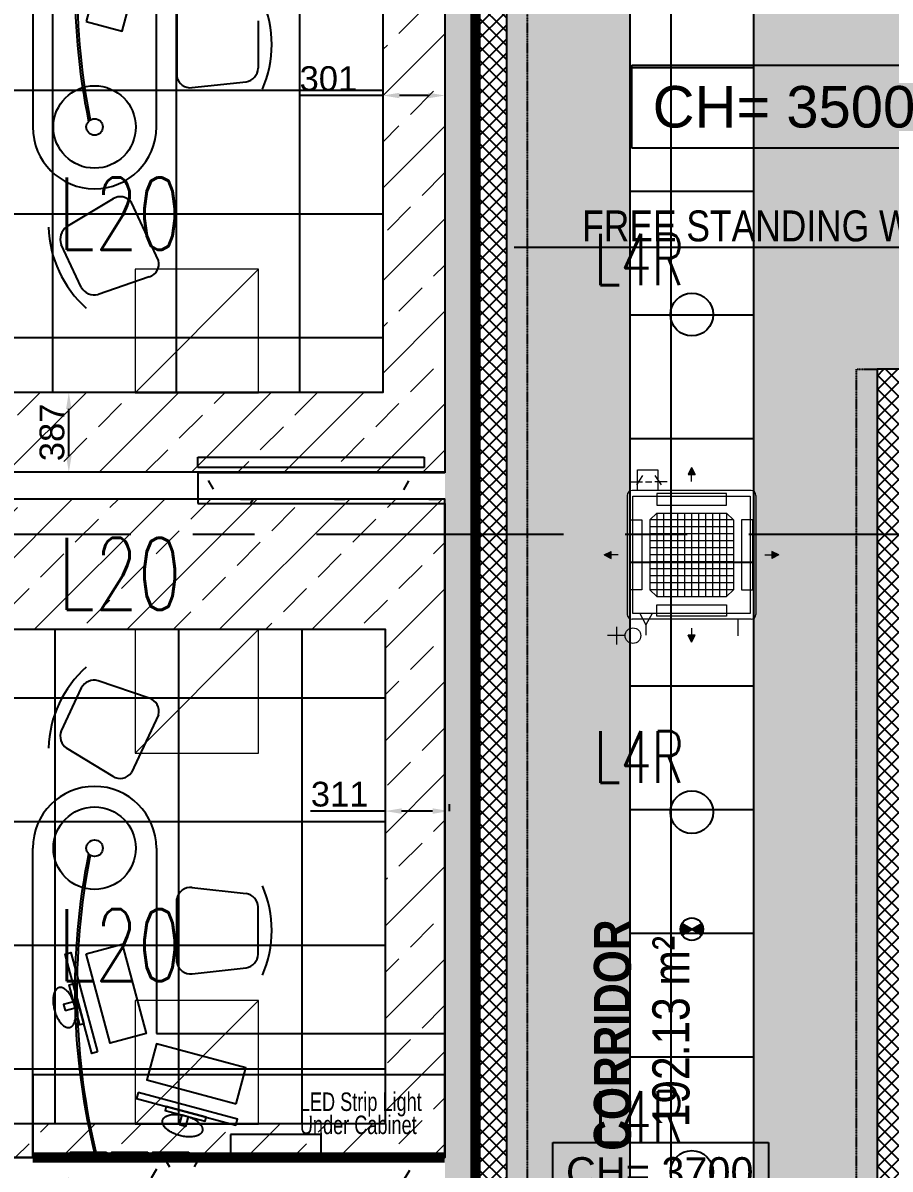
# Model space of a CAD drawing. Header units: millimetres. Extents: x -92759 to 184353, y -15225 to 86714.
# Drawn here: x -44931 to -40721, y 41860 to 47422 of the extents above; entities that cross this region are included whole.
import ezdxf
from ezdxf import colors
from ezdxf.entities.mleader import LeaderData, LeaderLine
from ezdxf.math import Vec2, Vec3

# ---------------------------------------------------------------- set-up
doc = ezdxf.new("R2010")
doc.units = ezdxf.units.MM
for name, pattern in [('Dash', [952.5, 476.25, -476.25]), ('HIDDEN', [0.375, 0.25, -0.125]), ('IDA - Grid Line', [2100, 1200, -300, 300, -300])]:
    doc.linetypes.add(name, pattern=pattern)
doc.layers.get('Defpoints').update_dxf_attribs({"color": 8})
for name, color, linetype in [('0-1', 9, 'Continuous'), ('0-Motion Sensor', 1, 'Continuous'), ('A-_DOOR----_E', 8, 'Continuous'), ('A-_ROOMNAME_A', 8, 'Continuous'), ('A-_WALL----_H-1', 9, 'Continuous'), ('A-_WALLPRTN_E', 8, 'Continuous'), ('A-PATT-CONC', 8, 'Continuous'), ('AAG_Dimension', 7, 'Continuous'), ('E-_LITG _ CKT -DB', 1, 'HIDDEN'), ('E-legend', 1, 'Continuous'), ('E-LIGHT----E', 1, 'Continuous'), ('HF', 7, 'Continuous'), ('HF Text', 7, 'Continuous'), ('M-ACMV_FCU', 5, 'Continuous'), ('PDF_M-_ACON----_E-N', 7, 'Continuous')]:
    doc.layers.add(name, color=color, linetype=linetype)
for name, color, linetype, true_color in [('1599_FURN_RHH_BLK8 _NEW__1ST STY_dwg _2_-1', 7, 'Continuous', 0xaaaaaa), ('A-_FURN--1', 7, 'Continuous', 0xaaaaaa), ('A-_FURN--3', 7, 'Continuous', 0xaaaaaa), ('A-_FURN--4', 7, 'Continuous', 0xaaaaaa), ('S-_ANOTGRID_E-1', 9, 'IDA - Grid Line', 0x808080)]:
    doc.layers.add(name, color=color, linetype=linetype, true_color=true_color)
for name, color, linetype, lineweight in [('A--', 134, '500-1-RP', 25), ('HFI 9MM FPB', 94, 'Continuous', 5), ('M-ACMV_CDP', 190, 'DRAIN_PIPE', 25), ('M-ACMV_FCU-2', 86, 'Continuous', 9), ('M-ACMV_PWR', 1, 'REFRIGERANT', 25), ('M-ACMV_REF_PIPE', 134, '500-1-RP', 25), ('M-ACMV_VCD', 7, 'Continuous', 25)]:
    doc.layers.add(name, color=color, linetype=linetype, lineweight=lineweight)
doc.styles.add('Arial', font='arial.ttf')
doc.styles.add('Arial Narrow', font='ARIALN.TTF')
doc.styles.add('Arial Narrow_3', font='ARIALN.TTF', dxfattribs={"height": 180})
doc.styles.add('Arial Narrow_B_3', font='ARIALNB.TTF', dxfattribs={"height": 225})
doc.styles.add('Arial_4', font='arial.ttf', dxfattribs={"height": 1.8})
doc.styles.add('Simplex', font='simplex_.ttf', dxfattribs={"width": 0.7, "height": 450})
doc.styles.get("Standard").update_dxf_attribs({"font": 'arial.ttf'})
doc.linetypes.add('500-1-RP', pattern='A,0.75,-0.5,0.75,-0.5,0.75,-0.5,0.75,-1.7,["RP",Standard,S=1,R=0,X=-1,Y=-0.5],-1.7', length=7.9)
doc.linetypes.add('DRAIN_PIPE', pattern='A,0.5,-0.2,["D",Standard,S=0.1,R=0,X=-0.1,Y=-0.05],-0.25', length=0.95)
doc.linetypes.add('REFRIGERANT', pattern='A,15,-5.08,["R",Standard,S=2.54,R=0,X=-2.54,Y=-1.27],-5.08', length=25.16)
doc.dimstyles.get("Standard").update_dxf_attribs({"dimtxt": 0.18, "dimasz": 0.18, "dimexe": 0.18, "dimexo": 0.0625, "dimgap": 0.09, "dimtad": 0, "dimtih": 1, "dimtoh": 1, "dimdec": 4, "dimzin": 0, "dimdsep": 46, "dimtxsty": 'Standard', "dimcen": 0.09, "dimadec": 0, "dimazin": 0, "dimtfac": 1, "dimtdec": 4, "dimtofl": 0, "dimtmove": 0, "dimatfit": 3, "dimfxl": 1, "dimtolj": 1, "dimtzin": 0, "dimarcsym": 0})
pattern_1 = [(0, (-11870.95, 40538.29), (609.6, 152.4), [50.292, -406.908, 50.292, -406.908, -2438.4]), (0, (-11870.95, 40538.29), (609.6, 152.4), [-914.4, 50.292, -864.108, 50.292, -406.908, -1066.8]), (0, (-11870.95, 40538.29), (609.6, 152.4), [-2286, 50.292, -254.508, 50.292, -711.708]), (120, (-11642.35, 40614.49), (-436.7823, 451.7291), [50.292, -406.908, 50.292, -406.908, -2438.4]), (120, (-11642.35, 40614.49), (-436.7823, 451.7291), [-914.4, 50.292, -864.108, 50.292, -406.908, -1066.8]), (120, (-11642.35, 40614.49), (-436.7823, 451.7291), [-2286, 50.292, -254.508, 50.292, -711.708]), (240, (-11566.15, 40919.29), (-172.8177, -604.1291), [50.292, -406.908, 50.292, -406.908, -2438.4]), (240, (-11566.15, 40919.29), (-172.8177, -604.1291), [-914.4, 50.292, -864.108, 50.292, -406.908, -1066.8]), (240, (-11566.15, 40919.29), (-172.8177, -604.1291), [-2286, 50.292, -254.508, 50.292, -711.708])]
pattern_2 = [(45, (-200000, 500000), (-33.67596, 33.67596), []), (135, (-200000, 500000), (-33.67596, -33.67596), [])]

# ---------------------------------------------------------------- blocks, each defined once
blk = doc.blocks.new('One-Pane_Sliding_Door_4854 - B8-SD04 1100x2200-10511346-BLK8_RHH_1ST STOREY PLAN')
at = {"layer": 'A-_DOOR----_E'}
for p, q in [((-550, 150), (-1650, 150)), ((-1650, 150), (-1650, 100)), ((-550, 100), (-550, 150)), ((-1650, 100), (-550, 100))]:
    blk.add_line(p, q, dxfattribs=at)
blk = doc.blocks.new('1599_FURN_RHH_BLK8 _NEW__1ST STY_dwg _2_-10346281-BLK8_RHH_1ST STOREY PLAN')
at = {"layer": 'A-_FURN--1', "flags": 128}
for points in [[(-9046.7, -37399.1), (-9046.7, -37424.1), (-9221.7, -37424.1), (-9221.7, -37399.1)], [(-8846.7, -37399.1), (-8846.7, -37424.1), (-9021.7, -37424.1), (-9021.7, -37399.1)], [(-8646.7, -37399.1), (-8646.7, -37424.1), (-8821.7, -37424.1), (-8821.7, -37399.1)]]:
    blk.add_lwpolyline(points, close=True, dxfattribs=at)
at = {"layer": 'A-_FURN--3', "flags": 128}
for points in [[(-9145.4, -31912.1), (-8971.6, -31958.7), (-8855.1, -31524.1), (-9029, -31477.5)], [(-9145.4, -36436), (-8971.6, -36389.4), (-8855.1, -36824.1), (-9029, -36870.7)], [(-8417, -37164.4), (-8370.4, -36990.5), (-8805.1, -36874.1), (-8851.7, -37047.9)], [(-8445.1, -37314.1), (-8445.1, -37424.1), (-8005.1, -37424.1), (-8005.1, -37314.1)]]:
    blk.add_lwpolyline(points, close=True, dxfattribs=at)
at = {"layer": 'A-_FURN--3'}
for centre, radius in [((-9105.1, -32424.1), 200), ((-9105.1, -32424.1), 40), ((-9105.1, -35924.1), 200), ((-9105.1, -35924.1), 40)]:
    blk.add_circle(centre, radius, dxfattribs=at)
for centre, radius, start, end in [((-5883, -31735.4), 3317.9, 165.8454, 191.4978), ((-5793, -31732.1), 3397.5, 166.2418, 191.1674), ((-5883, -36612.7), 3317.9, 168.5022, 194.1546), ((-5793, -36616), 3397.5, 168.8326, 193.7582)]:
    blk.add_arc(centre, radius, start, end, dxfattribs=at)
at = {"layer": 'A-_FURN--4'}
for p, q in [((-9405.1, -31524.1), (-9405.1, -32424.1)), ((-8805.1, -32424.1), (-8805.1, -31524.1)), ((-8705.1, -31869.4), (-8705.1, -32178.8)), ((-8310.7, -31909.1), (-8310.7, -32139.1)), ((-8632.7, -32233.2), (-8369.6, -32205)), ((-9014.6, -32772.4), (-9241.2, -32909.1)), ((-8795.3, -33071.5), (-8926, -32791.1)), ((-9169.5, -33202.2), (-9266.7, -32993.8)), ((-8839.7, -33152), (-9088.3, -33237)), ((-9169.5, -35145.9), (-9266.7, -35354.4)), ((-8839.7, -35196.1), (-9088.3, -35111.1)), ((-8795.3, -35276.6), (-8926, -35557)), ((-9014.6, -35575.7), (-9241.2, -35439)), ((-9405.1, -36824.1), (-9405.1, -35924.1)), ((-8805.1, -35924.1), (-8805.1, -36824.1)), ((-8632.7, -36115), (-8369.6, -36143.2)), ((-8705.1, -36478.8), (-8705.1, -36169.4)), ((-8310.7, -36439.1), (-8310.7, -36209.1)), ((-8630.8, -36533), (-8369.6, -36505)), ((-9405.1, -37424.1), (-9405.1, -36824.1)), ((-8805.1, -36824.1), (-7405.1, -36824.1)), ((-7405.1, -36824.1), (-7405.1, -37424.1)), ((-7405.1, -37024.1), (-9405.1, -37024.1)), ((-9405.1, -37024.1), (-9405.1, -37424.1)), ((-7405.1, -37424.1), (-7405.1, -37024.1)), ((-9405.1, -37424.1), (-7405.1, -37424.1)), ((-7405.1, -37424.1), (-9405.1, -37424.1))]:
    blk.add_line(p, q, dxfattribs=at)
at = {"layer": 'A-_FURN--4', "flags": 128}
for points in [[(-9090.1, -36912.9), (-9119.1, -36920.7), (-9248.5, -36437.7), (-9219.5, -36430)], [(-9157.9, -36775.8), (-9177.2, -36781), (-9229, -36587.8), (-9209.7, -36582.6)], [(-9247.5, -36711.8), (-9199.2, -36698.9), (-9207, -36669.9), (-9255.3, -36682.8)], [(-8894, -37109.1), (-8901.7, -37138.1), (-8418.8, -37267.5), (-8411, -37238.5)], [(-8756.8, -37176.9), (-8762, -37196.2), (-8568.8, -37248), (-8563.6, -37228.6)], [(-8692.8, -37266.5), (-8679.9, -37218.2), (-8650.9, -37226), (-8663.9, -37274.3)]]:
    blk.add_lwpolyline(points, close=True, dxfattribs=at)
at = {"layer": 'A-_FURN--4'}
for centre, radius, start, end in [((-8792.8, -32024.1), 547.7, 336.6649, 23.3351), ((-8382.2, -32134.4), 71.6, 280.1157, 356.305), ((-8640.3, -32167.9), 65.8, 189.5154, 278.2649), ((-9105.1, -32424.1), 300, 180, 0), ((-8980.2, -32828.4), 65.8, 34.5154, 123.2649), ((-8781.2, -32894.2), 547.7, 181.6649, 228.3351), ((-9200, -32967.7), 71.6, 125.1157, 201.305), ((-8858.6, -33089.1), 65.8, 286.7351, 15.4846), ((-9106.7, -33167.8), 71.6, 208.695, 284.8843), ((-8781.2, -35453.9), 547.7, 131.6649, 178.3351), ((-9106.7, -35180.3), 71.6, 75.1157, 151.305), ((-8858.6, -35259.1), 65.8, 344.5154, 73.2649), ((-9200, -35380.4), 71.6, 158.695, 234.8843), ((-8980.2, -35519.8), 65.8, 236.7351, 325.4846), ((-9105.1, -35924.1), 300, 0, 180), ((-8640.3, -36180.2), 65.8, 81.7351, 170.4846), ((-8382.2, -36213.7), 71.6, 3.695, 79.8843), ((-8792.8, -36324), 547.7, 336.6649, 23.3351), ((-8640.3, -36467.9), 65.8, 189.5154, 278.2649), ((-8382.2, -36434.4), 71.6, 280.1157, 356.305)]:
    blk.add_arc(centre, radius, start, end, dxfattribs=at)
for points in [[(-9277.3, -36600.7), (-9325.6, -36613.7), (-9299.7, -36710.3)], [(-9203.1, -36684.4), (-9229, -36587.8), (-9277.3, -36600.7)], [(-9225.5, -36793.9), (-9177.2, -36781), (-9203.1, -36684.4)], [(-9299.7, -36710.3), (-9273.8, -36806.9), (-9225.5, -36793.9)], [(-8691.3, -37318.7), (-8787.9, -37292.8), (-8774.9, -37244.5)], [(-8774.9, -37244.5), (-8762, -37196.2), (-8665.4, -37222.1)], [(-8665.4, -37222.1), (-8568.8, -37248), (-8581.8, -37296.3)], [(-8581.8, -37296.3), (-8594.7, -37344.6), (-8691.3, -37318.7)]]:
    blk.add_rational_spline(points, [1, 0.707106781187, 1], degree=2, dxfattribs=at)
blk = doc.blocks.new('*D657')
at = {"layer": 'AAG_Dimension', "color": 0, "lineweight": -2, "transparency": 16777216}
for p, q in [((11632, 470517.8), (11270.1, 470517.8)), ((11632, 470550.9), (11632, 470517.6)), ((11862.5, 470517.8), (11712, 470517.8)), ((11942.5, 470550.9), (11942.5, 470517.6))]:
    blk.add_line(p, q, dxfattribs=at)
at = {"layer": 'AAG_Dimension', "color": 0, "transparency": 16777216}
for points in [[(11712, 470531.1), (11712, 470504.5), (11632, 470517.8)], [(11862.5, 470531.1), (11862.5, 470504.5), (11942.5, 470517.8)]]:
    blk.add_solid(points, dxfattribs=at)
at = {"layer": 'Defpoints', "color": 0, "transparency": 16777216}
for p in [(11632, 470551), (11632, 470517.8), (11942.5, 470551)]:
    blk.add_point(p, dxfattribs=at)
at = {"layer": 'AAG_Dimension', "color": 152, "true_color": 0x2776bb, "transparency": 16777216, "insert": (11411, 470599.1), "char_height": 120, "attachment_point": 5, "style": 'Arial'}
blk.add_mtext('\\A1;311', dxfattribs=at)
blk = doc.blocks.new('*D658')
at = {"layer": 'AAG_Dimension', "color": 0, "lineweight": -2, "transparency": 16777216}
for p, q in [((10134, 472549.2), (10095.8, 472549.2)), ((10096, 472241.9), (10096, 472469.2)), ((10134, 472161.9), (10095.8, 472161.9))]:
    blk.add_line(p, q, dxfattribs=at)
at = {"layer": 'AAG_Dimension', "color": 0, "transparency": 16777216}
for points in [[(10082.7, 472469.2), (10109.4, 472469.2), (10096, 472549.2)], [(10082.7, 472241.9), (10109.4, 472241.9), (10096, 472161.9)]]:
    blk.add_solid(points, dxfattribs=at)
at = {"layer": 'Defpoints', "color": 0, "transparency": 16777216}
for p in [(10096, 472549.2), (10134, 472549.2), (10134, 472161.9)]:
    blk.add_point(p, dxfattribs=at)
at = {"layer": 'AAG_Dimension', "color": 152, "true_color": 0x2776bb, "transparency": 16777216, "insert": (10014.7, 472355.6), "char_height": 120, "attachment_point": 5, "rotation": 90, "style": 'Arial'}
blk.add_mtext('\\A1;387', dxfattribs=at)
blk = doc.blocks.new('*D661')
at = {"layer": 'AAG_Dimension', "color": 0, "lineweight": -2, "transparency": 16777216}
for p, q in [((11621, 473990.4), (11215.4, 473990.4)), ((11621, 473990.4), (11621, 473990.6)), ((11842, 473990.4), (11701, 473990.4)), ((11922, 473990.4), (11922, 473990.6))]:
    blk.add_line(p, q, dxfattribs=at)
at = {"layer": 'AAG_Dimension', "color": 0, "transparency": 16777216}
for points in [[(11701, 474003.7), (11701, 473977), (11621, 473990.4)], [(11842, 474003.7), (11842, 473977), (11922, 473990.4)]]:
    blk.add_solid(points, dxfattribs=at)
at = {"layer": 'Defpoints', "color": 0, "transparency": 16777216}
for p in [(11621, 473990.4), (11621, 473990.4), (11922, 473990.4)]:
    blk.add_point(p, dxfattribs=at)
at = {"layer": 'AAG_Dimension', "color": 152, "true_color": 0x2776bb, "transparency": 16777216, "insert": (11356.3, 474071.7), "char_height": 120, "attachment_point": 5, "style": 'Arial'}
blk.add_mtext('\\A1;301', dxfattribs=at)
blk = doc.blocks.new('L20')
at = {"layer": 'E-LIGHT----E', "lineweight": 5}
blk.add_line((-300, -300), (300, 300), dxfattribs=at)
blk.add_lwpolyline([(-300, -300), (300, -300), (300, 300), (-300, 300)], close=True, dxfattribs=at)
at = {"layer": 'E-LIGHT----E', "lineweight": 5, "style": 'Simplex', "width": 0.7}
blk.add_text('L20', height=350, dxfattribs=at).set_placement((-673.7, 394.3))
blk = doc.blocks.new('A$C020d881d')
at = {"layer": 'E-legend', "lineweight": 25}
blk.add_circle((818.7, 172), 103.8, dxfattribs=at)
at = {"layer": 'E-legend', "lineweight": 25, "style": 'Simplex', "width": 0.7}
blk.add_text('L4R', height=250, dxfattribs=at).set_placement((345.2, 314.3))
blk = doc.blocks.new('Motion Sensor')
at = {"layer": 'E-legend', "lineweight": 25}
h = blk.add_hatch(color=256, dxfattribs=at)
h.dxf.hatch_style = 1
h.paths.add_polyline_path([(10021, -17121.6), (9973.3, -17094.1, 0.131652), (9965.9, -17121.6, 0.131652), (9973.3, -17149.1)])
h = blk.add_hatch(color=256, dxfattribs=at)
h.dxf.hatch_style = 1
h.paths.add_polyline_path([(10068.6, -17094.1), (10021, -17121.6), (10068.6, -17149.1, 0.131652), (10076, -17121.6, 0.131652)])
for p, q in [((9973.3, -17094.1), (10068.6, -17149.1)), ((9973.3, -17149.1), (10068.6, -17094.1))]:
    blk.add_line(p, q, dxfattribs=at)
blk.add_circle((10021, -17121.6), 55, dxfattribs=at)
blk = doc.blocks.new('EL_B8_L1_R4')
at = {"color": 6, "linetype": 'HIDDEN', "ltscale": 40, "const_width": 50}
blk.add_lwpolyline([(13092.9, -27358.3), (13092.9, -43108.3), (10382.9, -43108.3), (10382.9, -42358.3), (6692.9, -42358.3), (6692.9, -42758.3), (2092.9, -42758.3), (2092.9, -35258.3), (-3607.1, -35258.3), (-3607.1, -24683.3), (4692.9, -24683.3), (4692.9, -34658.3), (10992.9, -34658.3), (10992.9, -14008.3), (2242.9, -14008.3), (2242.9, -2458.3), (-3957.1, -2458.3), (-3957.1, -58.3), (842.9, -58.3), (842.9, 3691.7), (2342.9, 3691.7), (2342.9, -58.3), (13092.9, -58.3), (13092.9, -12058.3)], dxfattribs=at)
at = {"color": 1, "linetype": 'HIDDEN', "ltscale": 40, "const_width": 50}
blk.add_lwpolyline([(8842.9, -31183.3), (10842.9, -31183.3)], dxfattribs=at)
at = {"layer": '0-Motion Sensor'}
blk.add_blockref('Motion Sensor', (2022, -12953.9), dxfattribs=at)
at = {"layer": 'E-_LITG _ CKT -DB', "ltscale": 0.5}
for p in [(11224.3, -27265), (11224.3, -29679.6), (11224.3, -31425.8)]:
    blk.add_blockref('A$C020d881d', p, dxfattribs=at)
at = {"layer": 'E-legend', "color": 0}
for p in [(9639.3, -27172.2), (9639.3, -28920.8), (9639.3, -30722)]:
    blk.add_blockref('L20', p, dxfattribs=at)
at = {"color": 1, "linetype": 'HIDDEN', "ltscale": 40, "style": 'Arial', "width": 0.7}
for s, p in [('LED Strip Light', (10139.6, -30958)), ('Under Cabinet', (10139.6, -31070.3))]:
    blk.add_text(s, height=90, rotation=0.0627, dxfattribs=at).set_placement(p)
blk = doc.blocks.new('A$C7208cd76')
at = {"layer": 'M-ACMV_FCU', "lineweight": 5}
h = blk.add_hatch(color=256, dxfattribs=at)
h.dxf.hatch_style = 1
h.paths.add_polyline_path([(0, 424.1), (-17, 390.2), (17, 390.2)])
h = blk.add_hatch(color=256, dxfattribs=at)
h.dxf.hatch_style = 1
h.paths.add_polyline_path([(-424.1, 0), (-390.2, -17), (-390.2, 17)])
h = blk.add_hatch(color=256, dxfattribs=at)
h.dxf.hatch_style = 1
h.paths.add_polyline_path([(424.1, 0), (390.2, 17), (390.2, -17)])
h = blk.add_hatch(color=256, dxfattribs=at)
h.dxf.hatch_style = 1
h.paths.add_polyline_path([(0, -424.1), (17, -390.2), (-17, -390.2)])
for p, q in [((0, 424.1), (-17, 390.2)), ((-17, 390.2), (17, 390.2)), ((0, 424.1), (17, 390.2)), ((0, 356.2), (0, 390.2)), ((-312.5, 288.8), (-312.5, -288.8)), ((288.8, 312.5), (-288.8, 312.5)), ((288.9, 312.6), (288.9, 312.6)), ((312.5, 288.8), (312.5, -288.8)), ((312.6, 288.9), (312.6, 288.9)), ((-202.6, 169.6), (-169.6, 202.6)), ((-202.6, 169.6), (-202.6, -169.6)), ((202.6, 169.6), (-202.6, 169.6)), ((-169.6, 202.6), (169.6, 202.6)), ((-169.6, 202.6), (-169.6, -202.6)), ((-135.7, 202.6), (-135.7, -202.6)), ((-101.8, 202.6), (-101.8, -202.6)), ((-67.9, 202.6), (-67.9, -202.6)), ((-33.9, 202.6), (-33.9, -202.6)), ((0, 202.6), (0, -202.6)), ((33.9, 202.6), (33.9, -202.6)), ((67.9, 202.6), (67.9, -202.6)), ((101.8, 202.6), (101.8, -202.6)), ((135.7, 202.6), (135.7, -202.6)), ((169.6, 202.6), (202.6, 169.6)), ((169.6, 202.6), (169.6, -202.6)), ((202.6, 169.6), (202.6, -169.6)), ((202.6, 135.7), (-202.6, 135.7)), ((202.6, 101.8), (-202.6, 101.8)), ((202.6, 67.9), (-202.6, 67.9)), ((-424.1, 0), (-390.2, 17)), ((-424.1, 0), (-390.2, -17)), ((-390.2, -17), (-390.2, 17)), ((-356.2, 0), (-390.2, 0)), ((202.6, 33.9), (-202.6, 33.9)), ((202.6, 0), (-202.6, 0)), ((356.2, 0), (390.2, 0)), ((390.2, 17), (390.2, -17)), ((424.1, 0), (390.2, 17)), ((424.1, 0), (390.2, -17)), ((202.6, -33.9), (-202.6, -33.9)), ((202.6, -67.9), (-202.6, -67.9)), ((202.6, -101.8), (-202.6, -101.8)), ((202.6, -135.7), (-202.6, -135.7)), ((-169.6, -202.6), (-202.6, -169.6)), ((202.6, -169.6), (-202.6, -169.6)), ((-169.6, -202.6), (169.6, -202.6)), ((169.6, -202.6), (202.6, -169.6)), ((288.8, -312.5), (-288.8, -312.5)), ((0, -356.2), (0, -390.2)), ((17, -390.2), (-17, -390.2)), ((0, -424.1), (-17, -390.2)), ((0, -424.1), (17, -390.2))]:
    blk.add_line(p, q, dxfattribs=at)
for points in [[(285, 285), (285, -285), (-285, -285), (-285, 285)], [(-169.6, 241.6), (169.6, 241.6), (169.6, 297.9), (-169.6, 297.9)], [(-241.6, 169.6), (-241.6, -169.6), (-297.9, -169.6), (-297.9, 169.6)], [(241.6, 169.6), (241.6, -169.6), (297.9, -169.6), (297.9, 169.6)], [(-169.6, -241.6), (169.6, -241.6), (169.6, -297.9), (-169.6, -297.9)]]:
    blk.add_lwpolyline(points, close=True, dxfattribs=at)
for centre, start, end in [((-288.8, 288.8), 90, 180), ((288.8, 288.8), 0, 90), ((-288.8, -288.8), 180, 270), ((288.8, -288.8), 270, 0)]:
    blk.add_arc(centre, 23.7, start, end, dxfattribs=at)
blk = doc.blocks.new('A$C49267d6b')
at = {"layer": 'PDF_M-_ACON----_E-N', "lineweight": 0}
for p, q in [((-25.4, 76.2), (12.7, 101.6)), ((0, 127), (0, 76.2)), ((0, 63.5), (0, 38.1)), ((-25.4, 25.4), (12.7, 0)), ((0, -25.4), (0, 25.4))]:
    blk.add_line(p, q, dxfattribs=at)
blk = doc.blocks.new('A$C81577ca4')
at = {"layer": 'A--', "lineweight": 0, "ltscale": 0.75}
for p, q in [((19, -95), (-36, -125)), ((-36, -125), (-86, -125)), ((19, -155), (-36, -125))]:
    blk.add_line(p, q, dxfattribs=at)
blk = doc.blocks.new('SSO')
at = {"layer": 'M-ACMV_PWR', "linetype": 'ByBlock', "lineweight": 5}
for p, q in [((1064770.3, 20778.3), (1064770.3, 20878.3)), ((1064820.3, 20828.3), (1064720.3, 20828.3))]:
    blk.add_line(p, q, dxfattribs=at)
blk.add_circle((1064770.3, 20733.6), 44.6, dxfattribs=at)
blk.add_circle((1064770.3, 20733.6), 44.6, dxfattribs=at)
blk = doc.blocks.new('FCU-2_mini cassette')
at = {"layer": 'M-ACMV_CDP', "lineweight": 5}
blk.add_line((240311.9, -39528.1), (240311.9, -39608.6), dxfattribs=at)
at = {"layer": 'M-ACMV_VCD', "lineweight": 5}
blk.add_lwpolyline([(239824.1, -38903.1), (239824.1, -38803.1), (239924.1, -38803.1), (239924.1, -38903.1)], close=True, dxfattribs=at)
at = {"layer": 'M-ACMV_FCU', "lineweight": 5}
blk.add_blockref('A$C7208cd76', (240087.3, -39215.6), dxfattribs=at)
at = {"layer": 'M-ACMV_PWR', "color": 1, "linetype": 'ByBlock', "lineweight": 5, "xscale": 0.8500000000000222, "yscale": 0.8500000000000222, "zscale": 0.8500000000000222, "rotation": 90}
blk.add_blockref('SSO', (257426.2, -944662.3), dxfattribs=at)
at = {"layer": 'M-ACMV_REF_PIPE', "lineweight": 5, "rotation": 90}
blk.add_blockref('A$C81577ca4', (239740.3, -39519.6), dxfattribs=at)
at = {"layer": 'M-ACMV_VCD', "lineweight": 5, "xscale": -1.181061443391948, "yscale": 1.181061443391948, "zscale": 1.181061443391948, "rotation": 90}
blk.add_blockref('A$C49267d6b', (239939.1, -38860.6), dxfattribs=at)
blk = doc.blocks.new('ACMV_B8L1_R9')
at = {"layer": 'M-ACMV_FCU-2'}
blk.add_blockref('FCU-2_mini cassette', (8031.5, -25898.5), dxfattribs=at)
blk = doc.blocks.new('A$Cb2bf8f38')
at = {"layer": 'A-_WALL----_H-1'}
h = blk.add_hatch(dxfattribs=at)
h.set_pattern_fill('FP_1', color=256, style=0, pattern_type=2)
h.set_pattern_definition(pattern_1)
h.paths.add_polyline_path([(201, 5900), (201, 26400), (51, 26400), (51, 5900)])
h = blk.add_hatch(dxfattribs=at)
h.set_pattern_fill('FP_1', color=256, style=0, pattern_type=2)
h.set_pattern_definition(pattern_1)
h.paths.add_polyline_path([(51, 12548.2), (51, 12698.2), (-1149, 12698.2), (-1149, 12548.2)])
h.paths.add_polyline_path([(-2249, 12548.2), (-2249, 12698.2), (-3500, 12698.2), (-3500, 12548.2)])
h.paths.add_polyline_path([(-4100, 12548.2), (-4100, 12698.2), (-5950, 12698.2), (-5950, 12548.2), (-4999.1, 12548.2)])
h = blk.add_hatch(dxfattribs=at)
h.set_pattern_fill('FP_1', color=256, style=0, pattern_type=2)
h.set_pattern_definition(pattern_1)
h.paths.add_polyline_path([(-5950, 9225), (-4749, 9225), (-4749, 9375), (-5950, 9375), (-5950, 9300)])
h.paths.add_polyline_path([(-3649, 9225), (51, 9225), (51, 9375), (-3649, 9375), (-3649, 9300)])
at = {"layer": 'A-_WALLPRTN_E'}
for p, q in [((201, 5900), (201, 26550)), ((51, 15875), (51, 12698.2)), ((51, 12698.2), (-1149, 12698.2)), ((-1149, 12698.2), (-1149, 12548.2)), ((-1149, 12548.2), (51, 12548.2)), ((51, 12548.2), (51, 9375)), ((51, 9375), (-3649, 9375))]:
    blk.add_line(p, q, dxfattribs=at)
at = {"layer": 'S-_ANOTGRID_E-1'}
blk.add_line((-38373.1, 12400), (13584.7, 12400), dxfattribs=at)
at = {"layer": '1599_FURN_RHH_BLK8 _NEW__1ST STY_dwg _2_-1'}
blk.add_blockref('1599_FURN_RHH_BLK8 _NEW__1ST STY_dwg _2_-10346281-BLK8_RHH_1ST STOREY PLAN', (7455.1, 46800), dxfattribs=at)
at = {"layer": 'A-_DOOR----_E', "xscale": -1}
blk.add_blockref('One-Pane_Sliding_Door_4854 - B8-SD04 1100x2200-10511346-BLK8_RHH_1ST STOREY PLAN', (-1699, 12623.2), dxfattribs=at)
at = {"layer": 'A-_ROOMNAME_A', "char_height": 180, "attachment_point": 1, "rotation": 90}
for s, insert, width, style in [('CORRIDOR', (774.3, 9407.8), 1443.037, 'Arial Narrow_B_3'), ('192.13 m²', (1058.3, 9521.8), 1166.455, 'Arial Narrow_3')]:
    blk.add_mtext(s, dxfattribs=dict(at, insert=insert, width=width, style=style))
ml = blk.add_multileader_mtext('Standard')
ml.set_content('FREE STANDING WATER DISPENSER', color=256, style='Arial Narrow')
ml.set_leader_properties()
ml.build(insert=Vec2(0, 0))
ml.multileader.update_dxf_attribs({"text_right_attachment_type": 6, "dogleg_length": 100, "arrow_head_size": 150})
ctx = ml.context
ctx.base_point, ctx.char_height, ctx.arrow_head_size, ctx.landing_gap_size, ctx.plane_origin = Vec3(733.8, 13894.5), 150, 150, 0.09, Vec3(4135.3, 13442.5)
ctx.right_attachment, ctx.text_align_type = 6, 2
notes = []
notes.append((ctx, [(0, (1, 1, 0), (3919.7, 13790.8), (-1, 0), 100, [(0, [(4135.3, 13442.5)], 0, [])])]))
ctx.mtext.insert, ctx.mtext.alignment, ctx.mtext.flow_direction = Vec3(3819.6, 13970.8), 3, 5
for ctx, leaders in notes:
    for number, flags, end, landing, length, lines in leaders:
        leader = LeaderData()
        leader.index, (leader.has_last_leader_line, leader.has_dogleg_vector, leader.attachment_direction) = number, flags
        leader.last_leader_point, leader.dogleg_vector, leader.dogleg_length = Vec3(end), Vec3(landing), length
        for number, points, colour, breaks in lines:
            line = LeaderLine()
            line.index, line.vertices, line.color, line.breaks = number, Vec3.list(points), colors.encode_raw_color(colour), breaks
            leader.lines.append(line)
        ctx.leaders.append(leader)
blk = doc.blocks.new('RCP_B8L1')
at = {"layer": 'A-PATT-CONC'}
h = blk.add_hatch(dxfattribs=at)
h.set_pattern_fill('ANSI37', color=256, scale=189, angle=45)
h.set_pattern_definition([(90, (-2178.97, 497861.7), (-600.075, 0), []), (180, (-2178.97, 497861.7), (-6e-14, -600.075), [])])
h.paths.add_polyline_path([(13420.95033, 497861.70958), (13420.95033, 457661.70958), (12820.95033, 457661.70958), (12820.95033, 497861.70958), (-2178.96619, 497861.70958), (-2178.96619, 499661.70958), (13420.95033, 499661.70958)])
h = blk.add_hatch(dxfattribs=at)
h.set_pattern_fill('ANSI37', color=256, scale=15)
h.set_pattern_definition(pattern_2)
h.paths.add_polyline_path([(12070.95033, 486011.70958), (12220.95033, 486011.70958), (12220.95033, 465211.72398), (5620.95034, 465211.72398), (5620.95034, 475186.70967), (-2379.04966, 475186.70967), (-2379.04966, 467793.20229), (-2529.04966, 467793.20229), (-2529.04966, 475336.70967), (5770.95034, 475336.70967), (5770.95034, 465361.72398), (12070.95033, 465361.72398)])
h = blk.add_hatch(dxfattribs=at)
h.set_pattern_fill('ANSI37', color=256, scale=189, angle=45)
h.set_pattern_definition([(90, (11620.95, 474949.2), (-600.075, 0), []), (180, (11620.95, 474949.2), (-6e-14, -600.075), [])])
h.paths.add_polyline_path([(6220.95153, 474949.20958), (11620.95153, 474949.20958), (11620.95153, 472549.20958), (6220.95153, 472549.20958)])
h = blk.add_hatch(dxfattribs=at)
h.set_pattern_fill('ANSI37', color=256, scale=15)
h.set_pattern_definition(pattern_2)
h.paths.add_polyline_path([(-2529.04966, 467793.20229), (-2529.04966, 464761.70958), (3170.94439, 464761.70958), (3170.94439, 457211.70958), (7770.95034, 457211.70958), (7770.95034, 457661.70958), (11460.95032, 457661.70958), (11460.95032, 456911.7134), (14170.95033, 456911.7134), (14170.95033, 472661.70958), (14020.95033, 472661.70958), (14020.95033, 457061.70958), (11610.95032, 457061.70958), (11610.95032, 457811.70958), (7620.95034, 457811.70958), (7620.95034, 457361.70958), (3320.94439, 457361.70958), (3320.94439, 464911.70958), (-2379.04966, 464911.70958), (-2379.04966, 467793.20229)])
h = blk.add_hatch(dxfattribs=at)
h.set_pattern_fill('ANSI37', color=256, scale=189, angle=45)
h.set_pattern_definition([(90, (11631.95, 471400.2), (-600.075, 0), []), (180, (11631.95, 471400.2), (-6e-14, -600.075), [])])
h.paths.add_polyline_path([(6231.95146, 471400.20958), (11631.95145, 471400.20958), (11631.95145, 469000.20958), (6231.95146, 469000.20958)])
at = {"layer": 'HFI 9MM FPB'}
h = blk.add_hatch(dxfattribs=at)
h.set_pattern_fill('ANSI33', color=256, scale=50)
h.paths.add_polyline_path([(3420.95034, 503711.71507), (3420.95034, 499961.70958), (14170.95033, 499961.70958), (14170.95033, 498786.70958), (14170.95033, 496961.70958), (14620.95033, 496961.70958), (14620.95033, 495861.70958), (14170.95033, 495861.70958), (14170.95033, 487961.70958), (14770.95033, 487961.70958), (14770.95033, 488411.70958), (17420.95033, 488411.70958), (17420.95033, 489484.4), (17420.95033, 489561.70958), (19070.95033, 489561.70958), (19070.95033, 488561.70958), (18870.95033, 488561.70958), (18870.95033, 487961.70958), (19070.95033, 487961.70958), (19070.95033, 485386.70958), (15770.95033, 485386.70958), (15770.95033, 486036.70958), (14170.95033, 486036.70958), (14170.95033, 474361.70958), (16695.95033, 474361.70958), (16695.95033, 472561.70958), (14827.95033, 472561.70958), (14827.95033, 472661.70958), (14170.95033, 472661.70958), (14170.95033, 456911.7134), (11460.95032, 456911.7134), (11460.95032, 457661.70958), (7770.95034, 457661.70958), (7770.95034, 457211.70958), (3170.94439, 457211.70958), (3170.94439, 464761.70958), (-2529.04966, 464761.70958), (-2529.04966, 475336.70958), (5770.95034, 475336.70958), (5770.95034, 465361.70958), (12071.95033, 465361.70958), (12071.95033, 486011.70958), (3321.95033, 486011.70958), (3321.95033, 497561.70958), (-2879.04966, 497561.70958), (-2879.04966, 499961.70958), (1920.95034, 499961.70958), (1920.95034, 503711.71507), (2120.95034, 503711.71507)])
h.paths.add_polyline_path([(13420.95033, 497861.70958), (13420.95033, 457661.70958), (12820.95033, 457661.70958), (12820.95033, 497861.70958), (-2178.96619, 497861.70958), (-2178.96619, 499661.70958), (13420.95033, 499661.70958)], flags=16)
h.paths.add_polyline_path([(12070.95033, 496961.70958), (3671.95033, 496961.70959), (3671.95033, 486161.70959), (12070.95033, 486161.70958)], flags=16)
h.paths.add_polyline_path([(15120.95033, 488099.20958), (15120.95033, 486299.20958), (16320.95033, 486299.20958), (16320.95033, 485699.20958), (18720.95033, 485699.20958), (18720.95033, 488099.20958)], flags=16)
h.paths.add_polyline_path([(8070.95034, 463261.70958), (11870.95034, 463261.70958), (11870.95034, 459461.70958), (8070.95034, 459461.70958)], flags=0)
h.paths.add_polyline_path([(7920.95034, 463411.70958), (12020.95034, 463411.70958), (12020.95034, 459311.70958), (7920.95034, 459311.70958)], flags=16)
h.paths.add_polyline_path([(-1979.04966, 474849.20967), (5220.95034, 474849.20967), (5220.95034, 465249.22398), (-1979.04966, 465249.22398)], flags=16)
h.paths.add_polyline_path([(-2529.04966, 467793.20229), (-2529.04966, 464761.70958), (3170.94439, 464761.70958), (3170.94439, 457211.70958), (7770.95034, 457211.70958), (7770.95034, 457661.70958), (11460.95032, 457661.70958), (11460.95032, 456911.7134), (14170.95033, 456911.7134), (14170.95033, 472661.70958), (14020.95033, 472661.70958), (14020.95033, 457061.70958), (11610.95032, 457061.70958), (11610.95032, 457811.70958), (7620.95034, 457811.70958), (7620.95034, 457361.70958), (3320.94439, 457361.70958), (3320.94439, 464911.70958), (-2379.04966, 464911.70958), (-2379.04966, 467793.20229), (-2379.04966, 475186.70967), (5620.95034, 475186.70967), (5620.95034, 465211.72398), (12220.95033, 465211.72398), (12220.95033, 486011.70958), (12070.95033, 486011.70958), (12070.95033, 465361.72398), (5770.95034, 465361.72398), (5770.95034, 475336.70967), (-2529.04966, 475336.70967)], flags=16)
h = blk.add_hatch(dxfattribs=at)
h.set_pattern_fill('ANSI33', color=256, scale=50)
h.paths.add_polyline_path([(5920.95034, 475336.70958), (11921.95033, 475336.70958), (11921.95033, 472161.93641), (5920.95034, 472161.93641)])
h.paths.add_polyline_path([(6220.95153, 474949.20958), (11620.95153, 474949.20958), (11620.95153, 472549.20958), (6220.95153, 472549.20958)], flags=16)
h = blk.add_hatch(dxfattribs=at)
h.set_pattern_fill('ANSI33', color=256, scale=50)
h.paths.add_polyline_path([(7770.95034, 472009.88145), (5920.95034, 472009.88145), (5920.95034, 468836.70958), (11921.95033, 468836.70958), (11921.95033, 472031.71959), (8370.95034, 472031.71959), (8370.95034, 471561.70958), (7770.95034, 471561.70958)])
h.paths.add_polyline_path([(6231.95146, 471400.20958), (11631.95145, 471400.20958), (11631.95145, 469000.20958), (6231.95146, 469000.20958)], flags=16)
at = {"layer": 'HF'}
for points in [[(-2529.04966, 464761.70958), (-2529.04966, 475336.70958), (5770.95034, 475336.70958), (5770.95034, 465361.70958), (12071.95033, 465361.70958), (12071.95033, 486011.70958), (3321.95033, 486011.70958), (3321.95033, 497561.70958)], [(-2529.04966, 467793.20229), (-2529.04966, 475336.70967), (5770.95034, 475336.70967), (5770.95034, 465361.72398), (12070.95033, 465361.72398), (12070.95033, 486011.70958), (12220.95033, 486011.70958), (12220.95033, 465211.72398), (5620.95034, 465211.72398), (5620.95034, 475186.70967), (-2379.04966, 475186.70967), (-2379.04966, 467793.20229)], [(-2529.04966, 467793.20229), (-2529.04966, 464761.70958), (3170.94439, 464761.70958), (3170.94439, 457211.70958), (7770.95034, 457211.70958), (7770.95034, 457661.70958), (11460.95032, 457661.70958), (11460.95032, 456911.7134), (14170.95033, 456911.7134), (14170.95033, 472661.70958), (14020.95033, 472661.70958), (14020.95033, 457061.70958), (11610.95032, 457061.70958), (11610.95032, 457811.70958), (7620.95034, 457811.70958), (7620.95034, 457361.70958), (3320.94439, 457361.70958), (3320.94439, 464911.70958), (-2379.04966, 464911.70958), (-2379.04966, 467793.20229)]]:
    blk.add_lwpolyline(points, dxfattribs=at)
for points in [[(13420.95033, 497861.70958), (13420.95033, 457661.70958), (12820.95033, 457661.70958), (12820.95033, 497861.70958), (-2178.96619, 497861.70958), (-2178.96619, 499661.70958), (13420.95033, 499661.70958)], [(5920.95034, 475336.70958), (11921.95033, 475336.70958), (11921.95033, 472161.93641), (5920.95034, 472161.93641)], [(6220.95153, 474949.20958), (11620.95153, 474949.20958), (11620.95153, 472549.20958), (6220.95153, 472549.20958)], [(7770.95034, 472009.88145), (5920.95034, 472009.88145), (5920.95034, 468836.70958), (11921.95033, 468836.70958), (11921.95033, 472031.71959), (8370.95034, 472031.71959), (8370.95034, 471561.70958), (7770.95034, 471561.70958)], [(6231.95146, 471400.20958), (11631.95145, 471400.20958), (11631.95145, 469000.20958), (6231.95146, 469000.20958)]]:
    blk.add_lwpolyline(points, close=True, dxfattribs=at)
at = {"layer": 'HF', "linetype": 'Dash', "ltscale": 0.0005}
blk.add_lwpolyline([(12220.95033, 486011.70958), (12320.95033, 486011.70958), (12320.95033, 465111.72398), (5520.95034, 465111.72398), (5520.95034, 475086.70967), (-2279.04966, 475086.70967), (-2279.04966, 467793.20229), (-2279.04966, 465011.70958), (3420.94439, 465011.70958), (3420.94439, 457461.70958), (7520.95034, 457461.70958), (7520.95034, 457911.70958), (11710.95032, 457911.70958), (11710.95032, 457161.70958), (13920.95033, 457161.70958), (13920.95033, 472661.70958), (14020.95033, 472661.70958)], dxfattribs=at)
at = {"layer": 'HF Text', "style": 'Arial_4', "bg_fill": 16, "box_fill_scale": 1.5, "bg_fill_color": 256, "bg_fill_transparency": 0}
for s, insert, char_height, width, attachment_point in [('CH= 3500', (12930.6601, 474036.41745), 201.462343, 1263.3462081, 1), ('CH= 3700', (13420.39361, 468838.24711), 143.901673, 902.3901486, 3)]:
    blk.add_mtext(s, dxfattribs=dict(at, insert=insert, char_height=char_height, width=width, attachment_point=attachment_point))
at = {"layer": 'AAG_Dimension'}
for base, p1, p2, picture, middle in [((11620.95153, 473990.3784), (11921.95033, 473990.3784), (11620.95153, 473990.3784), '*D661', (11356.29219, 473990.3784)), ((11631.95145, 470517.78523), (11942.54653, 470550.96828), (11631.95145, 470550.96828), '*D657', (11411.01012, 470517.78523))]:
    dim = blk.add_linear_dim(base=base, p1=p1, p2=p2, dimstyle='Standard', dxfattribs=at)
    dim.commit()
    dim.dimension.update_dxf_attribs({"geometry": picture, "text_midpoint": middle, "dimtype": 128})
dim = blk.add_linear_dim(base=(10096.02379, 472549.20958), p1=(10134.0442, 472161.93641), p2=(10134.0442, 472549.20958), angle=90, dimstyle='Standard', dxfattribs=at)
dim.commit()
dim.dimension.update_dxf_attribs({"geometry": '*D658', "text_midpoint": (10014.71411, 472355.573)})

msp = doc.modelspace()

# ---------------------------------------------------------------- block references
at = {"layer": '0-1'}
msp.add_blockref('A$Cb2bf8f38', (-42933, 32541.2), dxfattribs=at)

# ---------------------------------------------------------------- next in the draw order: block references
at = {"color": 0}
msp.add_blockref('EL_B8_L1_R4', (-53725.9, 73099.6), dxfattribs=at)
at = {"layer": 'A-PATT-CONC', "color": 152, "true_color": 0x2776bb}
msp.add_blockref('RCP_B8L1', (-54804, -426920.5), dxfattribs=at)

# ---------------------------------------------------------------- next in the draw order: block references
at = {"layer": 'M-ACMV_FCU', "color": 5}
msp.add_blockref('ACMV_B8L1_R9', (-289803, 109954.6), dxfattribs=at)

doc.saveas('drawing.dxf')
